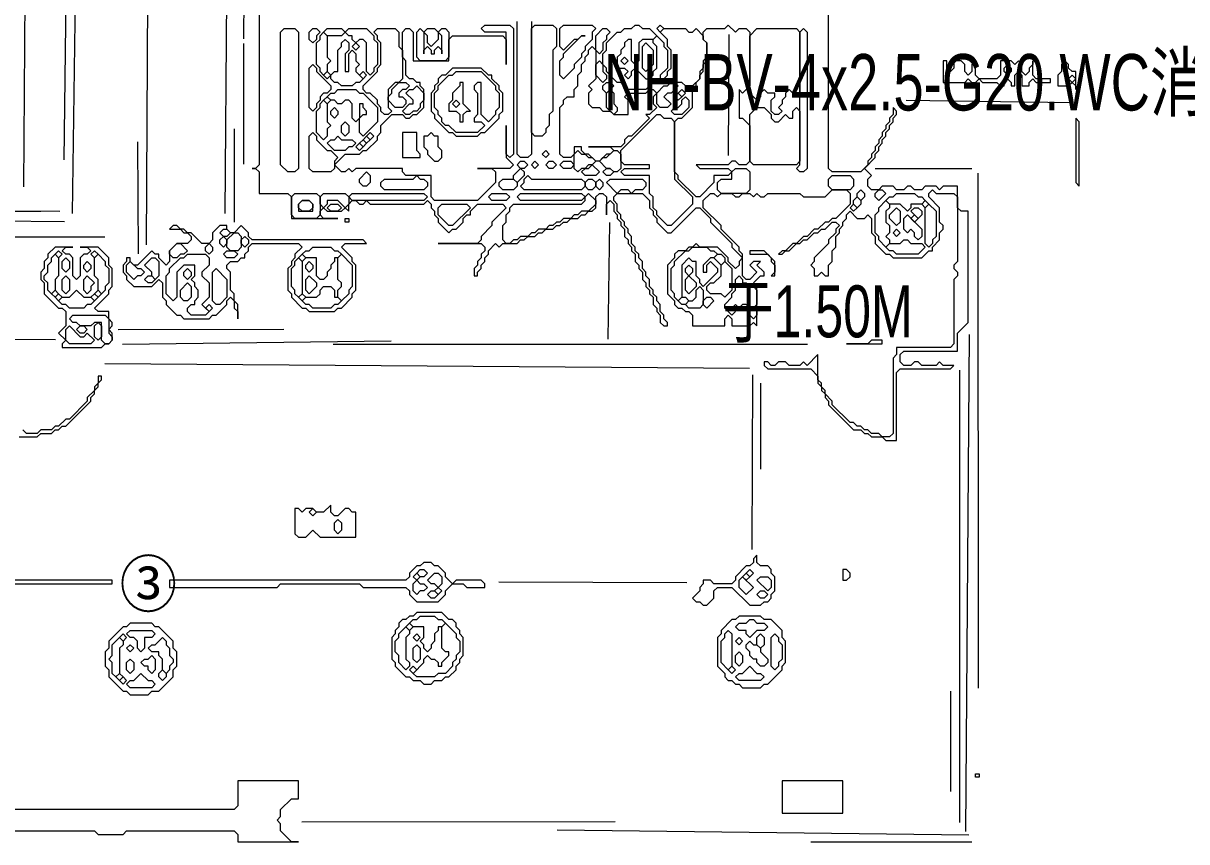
# Model space of a CAD drawing. Extents: x 10 to 1972, y 11 to 1392.
# Drawn here: x 1214.1 to 1539, y 476 to 704.5 of the extents above; entities that cross this region are included whole.
import ezdxf

# ---------------------------------------------------------------- set-up
doc = ezdxf.new("R2010")
doc.units = 0
for name, color, linetype, lineweight in [('OCR_TEXT', 6, 'Continuous', 0), ('TRACE_CURVE', 6, 'Continuous', 0), ('TRACE_STRAIGHT', 5, 'Continuous', 0), ('TRACE_TEXT_SYMBOL', 6, 'Continuous', 0)]:
    doc.layers.add(name, color=color, linetype=linetype, lineweight=lineweight)
doc.styles.add('wqy-unicode', font='wqy-unicode.lff')

msp = doc.modelspace()

# ---------------------------------------------------------------- linework, layer by layer
at = {"layer": 'TRACE_CURVE', "color": 6}
for points in [[(1448, 663), (1440, 663), (1439, 664), (1439, 717)], [(1280, 710), (1280, 665), (1279, 664), (1278, 664), (1279, 664), (1280, 663), (1280, 657), (1288, 657), (1289, 656), (1289, 650), (1302, 650), (1298, 650), (1297, 651), (1297, 652), (1298, 653), (1299, 652)], [(1356, 705), (1356, 668), (1355, 667), (1353, 667), (1352, 668), (1352, 705)], [(1342, 703), (1343, 704), (1350, 704), (1351, 703), (1351, 668), (1350, 667), (1349, 668), (1349, 676), (1349, 667), (1351, 665), (1350, 664), (1341, 664), (1345, 664), (1346, 663), (1346, 660), (1341, 655), (1329, 655), (1328, 656), (1328, 662), (1321, 662), (1320, 663), (1320, 664), (1307, 664), (1306, 663), (1305, 664), (1304, 663), (1303, 663), (1301, 665), (1304, 668), (1308, 668), (1309, 669), (1310, 669), (1313, 672), (1313, 673), (1314, 674), (1314, 676), (1317, 679), (1320, 679), (1321, 678), (1322, 678), (1323, 679), (1324, 679), (1326, 681), (1326, 686), (1325, 687), (1325, 688), (1324, 688), (1323, 689), (1322, 689), (1321, 690), (1321, 694), (1320, 695), (1320, 702), (1321, 703), (1322, 703), (1323, 702), (1323, 694), (1333, 694), (1333, 700), (1334, 701), (1348, 701), (1349, 700), (1349, 693), (1349, 702)], [(1349, 702), (1343, 702), (1342, 703)], [(1465, 609), (1464, 610), (1463, 610), (1462, 609), (1460, 609), (1459, 610), (1459, 612), (1460, 613), (1475, 613), (1475, 618), (1478, 621), (1478, 652), (1476, 652), (1475, 653), (1475, 659), (1471, 659), (1470, 658), (1469, 659), (1466, 659), (1465, 658), (1463, 658), (1462, 659), (1461, 659), (1460, 658), (1458, 658), (1457, 659), (1454, 659), (1453, 658), (1451, 658), (1450, 659), (1450, 661), (1451, 662), (1449, 664), (1452, 667), (1452, 668), (1453, 669), (1453, 670), (1454, 671), (1454, 672), (1455, 673), (1455, 674), (1456, 675), (1456, 676), (1457, 677), (1457, 678), (1458, 679), (1458, 680), (1457, 681), (1457, 679), (1456, 678), (1456, 677), (1455, 676), (1455, 675), (1454, 674), (1454, 673), (1453, 672), (1453, 671), (1452, 670), (1452, 669), (1451, 668), (1451, 667), (1450, 666), (1450, 665), (1448, 663)], [(1360, 647), (1362, 647), (1363, 648), (1364, 648), (1365, 649), (1366, 649), (1367, 650), (1369, 650), (1370, 651), (1371, 651), (1372, 652), (1373, 652), (1374, 653), (1374, 656), (1375, 657), (1376, 657), (1377, 656), (1377, 651), (1377, 654), (1378, 655), (1379, 654), (1379, 652), (1380, 651), (1380, 650), (1381, 649), (1381, 648), (1382, 647), (1382, 645), (1383, 644), (1383, 643), (1384, 642), (1384, 641), (1385, 640), (1385, 638), (1386, 637), (1386, 636), (1387, 635), (1387, 633), (1388, 632), (1388, 631), (1389, 630), (1389, 629), (1390, 628), (1390, 626), (1391, 625), (1391, 624), (1392, 623), (1392, 621), (1393, 620), (1394, 620), (1394, 621), (1393, 622), (1393, 623), (1392, 624), (1392, 626), (1391, 627), (1391, 628), (1390, 629), (1390, 630), (1389, 631), (1389, 633), (1388, 634), (1388, 635), (1387, 636)], [(1387, 636), (1387, 638), (1386, 639), (1386, 640), (1385, 641), (1385, 642), (1384, 643), (1384, 645), (1383, 646), (1383, 647), (1382, 648), (1382, 649), (1381, 650), (1381, 651), (1380, 652), (1380, 654), (1379, 655), (1379, 656), (1380, 657), (1387, 657), (1389, 655), (1389, 653), (1390, 652), (1390, 651), (1391, 650), (1391, 649), (1394, 646), (1395, 646), (1402, 653), (1403, 653), (1406, 650), (1406, 649), (1412, 643), (1412, 642), (1415, 639), (1414, 638), (1414, 637), (1413, 636), (1411, 638), (1411, 639), (1408, 642), (1403, 642), (1402, 643), (1401, 642), (1400, 642), (1399, 641), (1397, 641), (1396, 640), (1396, 639), (1394, 637), (1394, 629), (1396, 627), (1396, 626), (1397, 625), (1398, 625), (1399, 624), (1400, 624), (1401, 623), (1401, 620), (1410, 620), (1410, 622), (1411, 623), (1412, 622), (1412, 620)], [(1412, 620), (1417, 620), (1418, 621), (1419, 620), (1419, 631), (1418, 632), (1420, 634), (1421, 634), (1421, 635), (1419, 637), (1420, 638), (1418, 638), (1417, 637), (1419, 635), (1417, 633), (1416, 633), (1415, 634), (1415, 640), (1414, 641), (1414, 642), (1409, 647), (1409, 648), (1404, 653), (1404, 655), (1406, 657), (1407, 657), (1408, 656), (1409, 657), (1412, 657), (1413, 656), (1414, 656), (1415, 657), (1417, 657), (1418, 656), (1419, 657), (1420, 656), (1421, 656), (1422, 657), (1431, 657), (1432, 656), (1438, 656), (1440, 658), (1444, 658), (1445, 657), (1445, 654), (1441, 650), (1440, 650), (1439, 649), (1438, 649), (1436, 647), (1435, 647), (1433, 645), (1432, 645), (1430, 643), (1429, 643), (1427, 641), (1426, 641), (1425, 640), (1426, 640), (1427, 641), (1428, 641), (1430, 643), (1431, 643), (1432, 644)], [(1432, 644), (1433, 644), (1435, 646), (1436, 646), (1437, 647), (1438, 647), (1440, 649), (1441, 649), (1442, 648), (1441, 647), (1441, 646), (1439, 644), (1439, 643), (1435, 639), (1435, 638), (1434, 637), (1435, 636), (1435, 634), (1436, 634), (1437, 635), (1438, 634), (1439, 634), (1439, 637), (1440, 638), (1440, 641), (1441, 642), (1441, 645), (1442, 646), (1442, 647), (1443, 648), (1443, 649), (1444, 650), (1444, 651), (1445, 652), (1447, 650), (1449, 650), (1450, 651), (1451, 650), (1451, 646), (1452, 645), (1452, 643), (1455, 640), (1456, 640), (1457, 639), (1465, 639), (1467, 641), (1468, 641), (1468, 642), (1470, 644), (1470, 646), (1471, 647), (1471, 648), (1470, 649), (1470, 653), (1467, 656), (1467, 657), (1468, 658), (1469, 657), (1474, 657), (1475, 656), (1475, 638), (1474, 637), (1474, 636), (1475, 635)], [(1299, 652), (1303, 652), (1304, 653), (1305, 652), (1305, 654), (1306, 655), (1307, 655), (1308, 654), (1309, 654), (1310, 655), (1311, 654), (1326, 654), (1327, 655), (1328, 654), (1328, 653), (1329, 652), (1329, 651), (1330, 650), (1330, 649), (1333, 646), (1334, 647), (1335, 647), (1337, 649), (1337, 650), (1338, 651), (1339, 651), (1339, 652), (1341, 654), (1348, 654), (1349, 653), (1345, 649), (1345, 648), (1342, 645), (1342, 644), (1341, 643), (1330, 643), (1342, 643), (1343, 642), (1343, 641), (1342, 640), (1342, 639), (1341, 638), (1341, 637), (1340, 636), (1340, 634), (1341, 634), (1341, 635), (1342, 636), (1342, 637), (1343, 638), (1343, 639), (1344, 640), (1344, 641), (1346, 643), (1347, 642), (1348, 643), (1352, 643), (1353, 644), (1354, 644), (1355, 645), (1357, 645), (1358, 646), (1359, 646), (1360, 647)], [(1475, 635), (1475, 634), (1474, 633), (1474, 615), (1473, 614), (1458, 614), (1458, 612), (1457, 611), (1457, 590), (1456, 589), (1454, 589), (1453, 590), (1451, 590), (1450, 591), (1449, 591), (1448, 592), (1447, 592), (1446, 593), (1445, 593), (1440, 598), (1440, 599), (1438, 601), (1438, 602), (1437, 603), (1437, 604), (1436, 605), (1436, 612), (1433, 609), (1432, 610), (1431, 609), (1428, 609), (1427, 610), (1425, 610), (1424, 609), (1423, 609), (1422, 610), (1421, 610), (1421, 609), (1422, 608), (1434, 608), (1436, 606), (1436, 604), (1437, 603), (1437, 602), (1438, 601), (1438, 600), (1439, 599), (1439, 598), (1446, 591), (1448, 591), (1449, 590), (1450, 590), (1451, 589), (1454, 589), (1455, 588), (1458, 588), (1458, 607), (1459, 608), (1473, 608), (1474, 609), (1471, 609), (1470, 610), (1469, 609), (1465, 609)]]:
    msp.add_lwpolyline(points, dxfattribs=at)
for points in [[(1286, 702), (1287, 703), (1290, 703), (1291, 702), (1291, 664), (1290, 663), (1288, 663), (1286, 665)], [(1294, 702), (1295, 703), (1296, 703), (1297, 702), (1296, 701), (1296, 700), (1295, 699), (1294, 700)], [(1297, 701), (1298, 702), (1299, 701), (1299, 695), (1300, 694), (1299, 693), (1299, 691), (1298, 690), (1297, 691), (1297, 692), (1296, 693), (1296, 699), (1297, 700)], [(1298, 702), (1299, 703), (1303, 703), (1304, 702), (1303, 701), (1299, 701)], [(1304, 702), (1305, 703), (1310, 703), (1312, 701), (1312, 700), (1313, 699), (1313, 693), (1312, 692), (1312, 691), (1311, 690), (1310, 691), (1310, 699), (1309, 700), (1308, 700), (1307, 699), (1306, 700), (1306, 701), (1305, 701)], [(1312, 702), (1313, 703), (1318, 703), (1319, 702), (1319, 698), (1320, 697), (1320, 689), (1319, 688), (1318, 688), (1316, 686), (1316, 681), (1317, 680), (1316, 679), (1315, 679), (1314, 680), (1314, 681), (1313, 682), (1313, 683), (1311, 685), (1310, 685), (1309, 686), (1309, 687), (1313, 691), (1313, 692), (1314, 693), (1314, 699), (1313, 700), (1313, 701)], [(1324, 702), (1325, 703), (1326, 702), (1326, 696), (1326, 697), (1327, 698), (1328, 697), (1328, 696), (1329, 696), (1329, 697), (1330, 698), (1331, 697), (1331, 696), (1331, 701), (1330, 702), (1331, 703), (1332, 703), (1333, 702), (1333, 695), (1332, 694), (1325, 694), (1324, 695)], [(1326, 702), (1327, 703), (1329, 703), (1330, 702), (1330, 700), (1328, 698), (1327, 699), (1327, 701)], [(1356, 703), (1357, 704), (1362, 704), (1363, 703), (1363, 698), (1362, 697), (1362, 680), (1361, 679), (1361, 676), (1360, 675), (1360, 674), (1359, 673), (1357, 673), (1356, 674)], [(1364, 703), (1365, 704), (1373, 704), (1374, 703), (1373, 702), (1373, 700), (1371, 698), (1371, 697), (1370, 696), (1370, 695), (1368, 693), (1368, 692), (1365, 689), (1364, 690), (1364, 694), (1365, 695), (1365, 696), (1370, 701), (1371, 701), (1370, 701), (1369, 700), (1368, 700), (1365, 697), (1364, 698)], [(1376, 703), (1377, 703), (1378, 702), (1377, 701), (1377, 700), (1376, 699), (1376, 697), (1375, 696), (1374, 697), (1374, 701)], [(1384, 703), (1385, 704), (1386, 704), (1387, 703), (1389, 703), (1391, 701), (1390, 700), (1387, 700), (1386, 699), (1386, 694), (1385, 693), (1384, 694), (1384, 700), (1383, 700), (1382, 699), (1382, 698), (1381, 697), (1381, 696), (1380, 695), (1380, 692), (1382, 692), (1383, 691), (1382, 690), (1383, 689), (1384, 690), (1384, 691), (1385, 692), (1388, 689), (1389, 689), (1390, 688), (1388, 686), (1383, 686), (1381, 688), (1380, 688), (1377, 691), (1377, 692), (1376, 693), (1376, 696), (1377, 697), (1377, 699), (1380, 702), (1381, 702), (1382, 703)], [(1391, 703), (1392, 704), (1393, 703), (1392, 702)], [(1392, 702), (1393, 703), (1399, 703), (1400, 702), (1401, 702), (1402, 703), (1404, 701), (1404, 700), (1405, 699), (1405, 695), (1404, 694), (1404, 692), (1403, 691), (1403, 689), (1401, 687), (1399, 687), (1398, 688), (1394, 688), (1393, 689), (1394, 690), (1394, 691), (1395, 692), (1395, 697), (1394, 698), (1394, 700)], [(1410, 703), (1411, 704), (1413, 702), (1414, 703), (1416, 703), (1417, 702), (1417, 687), (1415, 685), (1414, 686), (1414, 678), (1415, 678), (1417, 676), (1417, 666), (1416, 665), (1414, 665), (1413, 666), (1412, 666), (1411, 665), (1402, 665), (1403, 664), (1411, 664), (1412, 663), (1411, 662), (1407, 662), (1407, 660), (1403, 656), (1402, 656), (1397, 661), (1397, 662), (1396, 663), (1396, 677), (1397, 678), (1398, 678), (1401, 681), (1401, 686), (1402, 687), (1402, 688), (1403, 689), (1403, 690), (1404, 691), (1404, 693), (1405, 694), (1405, 699), (1404, 700), (1404, 702), (1405, 703)], [(1419, 703), (1430, 703), (1431, 702), (1431, 685), (1430, 684), (1428, 686), (1427, 685), (1427, 684), (1426, 683), (1426, 682), (1425, 681), (1426, 680), (1425, 679), (1424, 679), (1423, 680), (1423, 683), (1424, 684), (1424, 685), (1422, 685), (1421, 686), (1420, 685), (1420, 684), (1419, 683), (1417, 685), (1417, 701)], [(1431, 702), (1432, 703), (1433, 702), (1433, 664), (1432, 663), (1431, 663), (1430, 664), (1431, 665)], [(1303, 699), (1304, 700), (1305, 699), (1305, 697), (1304, 696), (1304, 691), (1305, 691), (1305, 696), (1306, 697), (1307, 696), (1307, 694), (1308, 693), (1307, 692), (1307, 691), (1309, 689), (1308, 688), (1307, 688), (1306, 687), (1303, 687), (1302, 688), (1301, 688), (1300, 689), (1300, 690), (1301, 691), (1302, 691), (1302, 697), (1303, 698)], [(1306, 698), (1307, 699), (1308, 698), (1307, 697)], [(1387, 698), (1388, 699), (1390, 697), (1390, 693), (1388, 691), (1387, 692)], [(1390, 700), (1391, 701), (1393, 699), (1393, 698), (1394, 697), (1394, 692), (1392, 690), (1392, 689), (1391, 688), (1390, 688), (1389, 689), (1390, 690), (1390, 691), (1391, 692), (1391, 698), (1390, 699)], [(1372, 697), (1373, 698), (1374, 697), (1374, 689), (1372, 687), (1373, 686), (1372, 685), (1372, 682), (1373, 681), (1375, 681), (1376, 680), (1378, 680), (1379, 679), (1383, 679), (1383, 683), (1382, 684), (1383, 685), (1388, 685), (1389, 686), (1390, 686), (1391, 685), (1390, 684), (1390, 682), (1391, 681), (1389, 679), (1388, 679), (1389, 678), (1384, 673), (1383, 673), (1382, 672), (1382, 671), (1381, 670), (1372, 670), (1378, 670), (1379, 669), (1378, 668), (1377, 668), (1375, 666), (1374, 666), (1372, 668), (1371, 668), (1370, 669), (1370, 670), (1368, 670), (1368, 668), (1367, 667), (1365, 667), (1364, 668), (1364, 681), (1365, 682), (1365, 683), (1366, 684), (1368, 684), (1368, 686), (1369, 687), (1369, 690), (1370, 691), (1370, 693), (1371, 694), (1371, 695), (1372, 696)], [(1294, 692), (1295, 693), (1296, 692), (1296, 691), (1300, 687), (1300, 686), (1299, 685), (1298, 685), (1297, 684), (1297, 683), (1296, 682), (1296, 681), (1295, 680), (1294, 681)], [(1374, 693), (1375, 694), (1376, 693), (1376, 691), (1377, 690), (1377, 689), (1376, 688), (1374, 690)], [(1381, 694), (1382, 695), (1383, 694), (1382, 693)], [(1298, 690), (1299, 691), (1300, 690), (1299, 689)], [(1308, 690), (1309, 691), (1310, 690), (1309, 689)], [(1301, 685), (1302, 686), (1307, 686), (1308, 685), (1309, 685), (1313, 681), (1313, 677), (1309, 673), (1308, 674), (1308, 678), (1309, 679), (1310, 679), (1310, 680), (1309, 681), (1309, 682), (1308, 682), (1308, 678), (1307, 677), (1306, 678), (1306, 682), (1305, 683), (1304, 683), (1303, 682), (1302, 682), (1301, 683), (1300, 683), (1299, 684), (1300, 685)], [(1319, 688), (1321, 688), (1322, 687), (1321, 686), (1320, 686), (1319, 685), (1319, 684), (1320, 684), (1321, 683), (1321, 682), (1320, 681), (1318, 681), (1316, 683), (1316, 684), (1317, 685), (1317, 686)], [(1323, 686), (1324, 687), (1326, 685), (1326, 683), (1325, 682), (1325, 681), (1324, 680), (1323, 680), (1322, 679), (1321, 679), (1320, 680), (1322, 682), (1323, 682), (1323, 683), (1321, 685), (1322, 686)], [(1376, 687), (1377, 688), (1378, 688), (1379, 687), (1377, 685), (1376, 686)], [(1377, 685), (1378, 686), (1379, 685), (1379, 682), (1380, 681), (1380, 680), (1379, 679), (1377, 681)], [(1394, 687), (1395, 688), (1396, 688), (1397, 687), (1395, 685), (1394, 685), (1393, 684), (1395, 682), (1394, 681), (1392, 681), (1391, 682), (1391, 685), (1393, 687)], [(1397, 685), (1398, 686), (1399, 685), (1398, 684)], [(1297, 682), (1298, 683), (1299, 682), (1299, 677), (1300, 676), (1299, 675), (1299, 673), (1298, 672), (1296, 674), (1296, 680), (1297, 681)], [(1298, 683), (1299, 684), (1300, 683), (1299, 682)], [(1398, 683), (1399, 684), (1400, 683), (1400, 681), (1398, 679), (1396, 679), (1395, 680), (1396, 681), (1397, 681), (1398, 682)], [(1396, 684), (1397, 685), (1398, 684), (1397, 683)], [(1300, 680), (1301, 681), (1302, 680), (1302, 679), (1301, 678), (1300, 679)], [(1391, 679), (1392, 679), (1393, 678), (1395, 678), (1396, 677), (1396, 661), (1401, 656), (1401, 654), (1395, 648), (1394, 648), (1391, 651), (1391, 652), (1390, 653), (1390, 656), (1389, 657), (1389, 662), (1382, 662), (1381, 663), (1382, 664), (1389, 664), (1389, 665), (1382, 665), (1381, 666), (1381, 669)], [(1419, 681), (1421, 681), (1423, 679), (1423, 678), (1424, 677), (1425, 677), (1427, 679), (1428, 678), (1429, 678), (1429, 680), (1430, 681), (1431, 680), (1431, 666), (1430, 665), (1418, 665), (1417, 666), (1417, 679)], [(1303, 676), (1304, 677), (1305, 676), (1305, 674), (1304, 673), (1303, 674)], [(1294, 673), (1295, 674), (1296, 673), (1296, 672), (1299, 669), (1300, 669), (1302, 667), (1301, 666), (1301, 664), (1300, 663), (1295, 663), (1294, 664)], [(1301, 672), (1302, 673), (1303, 672), (1306, 672), (1307, 671), (1306, 670), (1305, 670), (1304, 669), (1301, 669), (1299, 671), (1300, 672)], [(1309, 672), (1310, 673), (1311, 672), (1310, 671)], [(1310, 673), (1311, 674), (1312, 673), (1311, 672)], [(1307, 670), (1308, 671), (1309, 670), (1308, 669)], [(1308, 671), (1309, 672), (1310, 671), (1309, 670)], [(1352, 665), (1353, 666), (1354, 666), (1355, 665), (1354, 664), (1353, 664)], [(1356, 665), (1357, 666), (1358, 665), (1357, 664)], [(1359, 668), (1360, 669), (1361, 668), (1360, 667)], [(1360, 665), (1361, 666), (1362, 666), (1363, 665), (1362, 664), (1361, 664)], [(1364, 665), (1365, 666), (1367, 666), (1368, 665), (1367, 664), (1365, 664)], [(1368, 668), (1369, 669), (1370, 668), (1371, 668), (1372, 667), (1373, 667), (1374, 666), (1373, 665), (1372, 665), (1371, 664), (1370, 664), (1369, 663), (1368, 664)], [(1379, 669), (1380, 669), (1381, 668), (1381, 664), (1380, 663), (1379, 663), (1378, 664), (1377, 664), (1375, 666), (1376, 667), (1377, 667)], [(1310, 663), (1311, 662), (1311, 660), (1310, 659), (1309, 659), (1308, 660), (1308, 661)], [(1353, 664), (1354, 663), (1354, 662), (1352, 660), (1351, 661), (1351, 662)], [(1372, 664), (1373, 665), (1375, 663), (1374, 662), (1371, 662), (1370, 663), (1371, 664)], [(1376, 663), (1377, 664), (1378, 664), (1379, 663), (1378, 662), (1377, 662)], [(1412, 663), (1413, 664), (1416, 664), (1417, 663), (1417, 658), (1416, 657), (1409, 657), (1408, 658), (1408, 660), (1409, 661), (1412, 661)], [(1323, 661), (1324, 662), (1325, 661), (1326, 661), (1327, 660), (1327, 659), (1326, 658), (1315, 658), (1314, 659), (1314, 660), (1315, 661)], [(1347, 660), (1348, 661), (1351, 661), (1352, 660), (1352, 659), (1351, 658), (1348, 658), (1347, 659)], [(1354, 661), (1355, 662), (1356, 661), (1370, 661), (1371, 660), (1371, 659), (1370, 658), (1354, 658), (1353, 659), (1354, 660)], [(1371, 660), (1372, 661), (1373, 661), (1374, 660), (1374, 659), (1373, 658), (1372, 658), (1371, 659)], [(1374, 660), (1375, 661), (1376, 660), (1376, 659), (1375, 658), (1374, 659)], [(1377, 660), (1378, 661), (1387, 661), (1388, 660), (1388, 659), (1387, 658), (1385, 658), (1384, 657), (1383, 658), (1381, 658), (1380, 657)], [(1439, 661), (1440, 662), (1445, 662), (1446, 661), (1446, 659), (1445, 658), (1440, 658), (1439, 659)], [(1289, 656), (1290, 657), (1296, 657), (1297, 656), (1297, 651), (1296, 650), (1290, 650), (1289, 651)], [(1297, 656), (1298, 657), (1304, 657), (1305, 656), (1305, 654), (1304, 653), (1302, 655), (1299, 655), (1299, 654), (1298, 653), (1297, 654)], [(1305, 656), (1306, 657), (1326, 657), (1327, 656), (1326, 655), (1306, 655)], [(1344, 656), (1345, 657), (1349, 657), (1350, 656), (1349, 655), (1345, 655)], [(1371, 656), (1372, 657), (1374, 655), (1374, 654), (1372, 652), (1370, 652), (1369, 651), (1368, 651), (1367, 650), (1365, 650), (1364, 649), (1363, 649), (1362, 648), (1361, 648), (1360, 647), (1358, 647), (1357, 646), (1356, 646), (1355, 645), (1353, 645), (1352, 644), (1351, 644), (1350, 643), (1349, 643), (1348, 644), (1348, 648), (1349, 649), (1349, 651), (1350, 652), (1350, 653), (1351, 654), (1370, 654), (1371, 655)], [(1352, 656), (1353, 657), (1370, 657), (1371, 656), (1370, 655), (1353, 655)], [(1447, 657), (1448, 658), (1449, 657), (1449, 656), (1448, 655), (1447, 656)], [(1452, 657), (1453, 658), (1454, 658), (1455, 657), (1453, 655), (1452, 656)], [(1457, 656), (1458, 657), (1463, 657), (1464, 656), (1465, 656), (1466, 655), (1465, 654), (1462, 654), (1462, 653), (1461, 652), (1459, 654), (1456, 654), (1455, 655), (1456, 656)], [(1299, 653), (1300, 654), (1302, 654), (1303, 653), (1302, 652), (1300, 652)], [(1330, 653), (1331, 654), (1338, 654), (1339, 653), (1334, 648), (1333, 648), (1330, 651)], [(1445, 653), (1446, 654), (1447, 653), (1446, 652)], [(1446, 655), (1447, 656), (1448, 655), (1448, 654), (1447, 653), (1446, 654)], [(1455, 655), (1456, 654), (1456, 653), (1455, 652), (1455, 649), (1456, 648), (1456, 646), (1455, 645), (1456, 644), (1456, 643), (1455, 642), (1453, 644), (1453, 645), (1452, 646), (1452, 651), (1453, 652), (1453, 653)], [(1458, 653), (1459, 652), (1459, 649), (1458, 648), (1456, 650), (1456, 651)], [(1462, 652), (1463, 653), (1464, 653), (1465, 652), (1465, 651), (1464, 650)], [(1465, 654), (1466, 655), (1467, 654), (1466, 653)], [(1466, 653), (1467, 654), (1469, 652), (1469, 645), (1468, 644), (1468, 643), (1467, 642), (1466, 643)], [(1460, 650), (1461, 651), (1465, 647), (1465, 645), (1464, 644), (1463, 645), (1463, 646), (1462, 647), (1461, 646), (1460, 647)], [(1462, 650), (1463, 651), (1464, 650), (1463, 649)], [(1457, 646), (1458, 647), (1459, 646), (1458, 645)], [(1459, 643), (1460, 644), (1461, 644), (1462, 643), (1465, 643), (1466, 642), (1464, 640), (1458, 640), (1457, 641), (1456, 641), (1455, 642), (1456, 643)], [(1400, 641), (1401, 642), (1405, 642), (1406, 641), (1407, 641), (1408, 640), (1407, 639), (1406, 639), (1404, 637), (1404, 635), (1405, 635), (1405, 637), (1406, 638), (1408, 636), (1408, 635), (1404, 631), (1403, 632), (1403, 633), (1402, 634), (1402, 638), (1401, 638), (1400, 639), (1398, 637), (1398, 628), (1397, 627), (1396, 628), (1396, 629), (1395, 630), (1395, 636), (1396, 637), (1396, 638), (1399, 641)], [(1407, 639), (1408, 640), (1409, 640), (1410, 639), (1410, 638), (1409, 637)], [(1399, 636), (1400, 637), (1401, 636), (1401, 635), (1400, 634), (1399, 635)], [(1409, 637), (1410, 638), (1412, 636), (1412, 630), (1410, 628), (1409, 629), (1406, 629), (1405, 630), (1405, 631), (1406, 632), (1407, 632), (1409, 634)], [(1399, 633), (1400, 634), (1402, 632), (1402, 631), (1400, 629), (1399, 630)], [(1413, 633), (1414, 634), (1415, 633), (1415, 632), (1416, 632), (1417, 631), (1418, 631), (1419, 630), (1419, 626), (1418, 625), (1417, 625), (1416, 626), (1415, 626), (1414, 625), (1413, 626), (1411, 624), (1410, 625), (1410, 626), (1412, 628), (1412, 629), (1413, 630)], [(1402, 630), (1403, 631), (1404, 630), (1404, 626), (1403, 625), (1400, 625), (1399, 626), (1400, 627), (1401, 627), (1402, 628)], [(1397, 627), (1398, 628), (1399, 628), (1400, 627), (1399, 626), (1398, 626)], [(1404, 627), (1405, 628), (1406, 628), (1407, 627), (1405, 625), (1404, 626)], [(1411, 624), (1412, 625), (1413, 624), (1412, 623)], [(1417, 624), (1418, 625), (1419, 624), (1419, 623), (1418, 622), (1417, 623)]]:
    msp.add_lwpolyline(points, close=True, dxfattribs=at)
at = {"layer": 'TRACE_STRAIGHT', "color": 5}
for p, q in [((1214.26, 658.88), (1215.68, 852.65)), ((1275.76, 700.12), (1276.34, 803.87)), ((1248.55, 642.62), (1249.06, 745.13)), ((1270.52, 651.37), (1271.3, 746.38)), ((1227.92, 651.36), (1228.84, 720.13)), ((1225.56, 666.36), (1226.21, 717.63)), ((1275.62, 698.88), (1275.62, 665.12)), ((1411.04, 667.62), (1411.22, 701.38)), ((1460.63, 683.01), (1506.87, 682.38)), ((1273, 675), (1273, 649)), ((1246.03, 671.39), (1246.23, 640.11)), ((1452, 664), (1479, 664)), ((1480.65, 662.62), (1480.75, 518.87)), ((1078.12, 653.21), (1224.38, 652.01)), ((1076.89, 650.52), (1225.64, 649.17)), ((1178, 652), (1219, 652)), ((1377.42, 616.35), (1377.94, 648.88)), ((1110.62, 644.99), (1236.87, 644.89)), ((1240.62, 619), (1286.88, 619.12)), ((1477.29, 478.87), (1478.34, 617.62)), ((1176.88, 616.45), (1223.12, 616.19)), ((1241.88, 614.92), (1316.87, 615.85)), ((1300.63, 614.89), (1433.13, 614.88)), ((1236.88, 609.56), (1416.88, 608.21)), ((1475.61, 481.38), (1475.62, 607.62)), ((1417.66, 557.62), (1417.89, 606.38)), ((1420, 604), (1420, 580)), ((1346.88, 548.6), (1399.38, 548.38)), ((1473, 518), (1473, 490)), ((1291.88, 481.58), (1379.38, 481.63)), ((1363.18, 479.34), (1478.19, 477.93)), ((1434, 476), (1479, 476))]:
    msp.add_line(p, q, dxfattribs=at)
at = {"layer": 'TRACE_TEXT_SYMBOL', "color": 6}
for points in [[(1334, 692), (1332, 690), (1331, 690), (1330, 689), (1330, 688), (1329, 687), (1329, 686), (1328, 685), (1328, 680), (1329, 679), (1329, 678), (1333, 674), (1334, 674), (1335, 673), (1341, 673), (1342, 674), (1343, 674), (1347, 678), (1347, 679), (1348, 680), (1348, 685), (1347, 686), (1347, 687), (1345, 689), (1345, 690), (1344, 690), (1342, 692)], [(1471, 694), (1471, 688), (1477, 688), (1478, 689), (1479, 688), (1480, 688), (1481, 689), (1482, 688), (1486, 688), (1487, 687), (1488, 687), (1488, 688), (1489, 689), (1490, 688), (1490, 687), (1491, 687), (1491, 690), (1492, 691), (1493, 690), (1493, 687), (1495, 687), (1495, 688), (1496, 689), (1497, 688), (1501, 688), (1501, 689), (1497, 689), (1496, 690), (1496, 694), (1496, 693), (1495, 692), (1495, 691), (1494, 690), (1493, 691), (1493, 693), (1492, 694), (1491, 693), (1490, 694), (1487, 694), (1487, 690), (1486, 689), (1481, 689), (1480, 690), (1480, 694), (1479, 693), (1479, 691), (1478, 690), (1477, 691), (1477, 693), (1476, 694), (1474, 694), (1474, 692), (1473, 691), (1472, 692), (1472, 694)], [(1488, 692), (1489, 693), (1490, 692), (1490, 691), (1489, 690), (1488, 691)], [(1505, 694), (1504, 693), (1504, 691), (1503, 690), (1503, 687), (1506, 687), (1507, 688), (1508, 687), (1508, 686), (1508, 691), (1507, 691), (1506, 692), (1506, 693)], [(1334, 690), (1335, 691), (1342, 691), (1346, 687), (1346, 686), (1347, 685), (1347, 681), (1346, 680), (1346, 679), (1344, 677), (1342, 679), (1342, 688), (1341, 688), (1340, 687), (1340, 686), (1341, 685), (1341, 679), (1340, 678), (1340, 677), (1342, 677), (1343, 676), (1341, 674), (1335, 674), (1333, 676), (1332, 676), (1331, 677), (1331, 678), (1330, 679), (1330, 680), (1329, 681), (1329, 685), (1330, 686), (1330, 687), (1333, 690)], [(1506, 689), (1507, 690), (1508, 689), (1507, 688)], [(1336, 688), (1336, 687), (1334, 685), (1334, 683), (1333, 682), (1333, 680), (1335, 680), (1336, 679), (1336, 677), (1337, 677), (1337, 679), (1338, 680), (1339, 680), (1337, 682), (1337, 688)], [(1334, 682), (1335, 683), (1336, 682), (1335, 681)], [(1508, 678), (1508, 660), (1509, 659), (1509, 677)], [(1320, 674), (1320, 667), (1325, 667), (1325, 668), (1324, 669), (1324, 674)], [(1328, 674), (1327, 673), (1326, 673), (1326, 670), (1327, 669), (1327, 668), (1329, 666), (1330, 666), (1331, 667), (1331, 669), (1330, 670), (1330, 673), (1329, 673)], [(1292, 655), (1291, 654), (1291, 652), (1295, 652), (1295, 654), (1294, 655)], [(1291, 654), (1292, 655), (1294, 655), (1295, 654), (1295, 653), (1294, 652), (1292, 652), (1291, 653)], [(1304, 650), (1305, 650), (1305, 649), (1304, 649)], [(1269, 646), (1270, 647), (1271, 647), (1272, 646), (1271, 645), (1270, 645)], [(1269, 644), (1270, 645), (1271, 644), (1271, 643), (1270, 642), (1269, 643)], [(1273, 646), (1274, 646), (1275, 645), (1275, 642), (1274, 641), (1272, 641), (1271, 642), (1271, 644)], [(1275, 644), (1276, 645), (1277, 644), (1277, 643), (1276, 642), (1275, 643)], [(1223, 642), (1221, 640), (1221, 639), (1220, 638), (1220, 636), (1219, 635), (1219, 633), (1220, 632), (1220, 629), (1224, 625), (1225, 625), (1226, 624), (1226, 620), (1224, 618), (1226, 616), (1225, 615), (1225, 614), (1236, 614), (1237, 615), (1238, 615), (1239, 616), (1239, 618), (1238, 619), (1239, 620), (1239, 621), (1238, 622), (1238, 624), (1235, 624), (1234, 625), (1238, 629), (1238, 630), (1239, 631), (1239, 636), (1238, 637), (1238, 639), (1235, 642), (1230, 642), (1232, 642), (1233, 641), (1232, 640), (1231, 640), (1230, 639), (1230, 634), (1229, 633), (1228, 634), (1228, 639), (1227, 640), (1226, 640), (1225, 641), (1226, 642), (1228, 642)], [(1222, 639), (1223, 640), (1224, 639), (1224, 634), (1223, 633), (1223, 630), (1222, 629), (1221, 630), (1221, 632), (1220, 633), (1220, 634), (1221, 635), (1221, 637), (1222, 638)], [(1223, 640), (1224, 641), (1225, 640), (1224, 639)], [(1233, 640), (1234, 641), (1235, 640), (1234, 639)], [(1234, 639), (1235, 640), (1237, 638), (1237, 637), (1238, 636), (1238, 632), (1237, 631), (1237, 630), (1236, 629), (1235, 630), (1235, 633), (1234, 634)], [(1259, 639), (1260, 640), (1265, 640), (1266, 639), (1266, 637), (1264, 635), (1264, 634), (1266, 632), (1266, 628), (1264, 626), (1266, 624), (1265, 623), (1261, 623), (1260, 624), (1260, 625), (1261, 626), (1262, 626), (1262, 627), (1263, 628), (1263, 630), (1262, 631), (1262, 632), (1261, 633), (1262, 634), (1262, 637), (1259, 637), (1257, 635), (1257, 628), (1256, 627), (1254, 629), (1254, 634), (1255, 635), (1255, 636), (1258, 639)], [(1257, 643), (1258, 643), (1260, 641), (1259, 640), (1258, 640), (1257, 639), (1256, 639), (1255, 640), (1255, 641)], [(1265, 642), (1266, 643), (1267, 642), (1267, 641), (1266, 640), (1265, 641)], [(1270, 640), (1271, 641), (1273, 641), (1274, 640), (1273, 639), (1271, 639)], [(1291, 639), (1292, 640), (1293, 639), (1292, 638)], [(1294, 641), (1295, 642), (1300, 642), (1301, 641), (1302, 641), (1303, 640), (1302, 639), (1301, 639), (1301, 638), (1300, 637), (1300, 636), (1299, 635), (1299, 634), (1298, 633), (1297, 633), (1296, 634), (1296, 639), (1293, 639), (1292, 640), (1293, 641)], [(1302, 639), (1303, 640), (1306, 637), (1306, 631), (1305, 630), (1305, 629), (1303, 627), (1302, 628), (1302, 630), (1303, 631), (1303, 632), (1302, 633)], [(1417, 641), (1417, 640), (1422, 640), (1423, 639), (1423, 638), (1424, 637), (1424, 635), (1423, 634), (1424, 634), (1424, 638), (1421, 641)], [(1225, 638), (1226, 639), (1227, 638), (1227, 636), (1226, 635), (1225, 636)], [(1231, 637), (1232, 638), (1233, 637), (1233, 636), (1232, 635), (1231, 636)], [(1243, 637), (1244, 638), (1246, 636), (1247, 636), (1248, 635), (1247, 634), (1246, 634), (1245, 633), (1243, 635)], [(1250, 639), (1251, 639), (1252, 638), (1252, 634), (1251, 633), (1250, 634), (1250, 635), (1248, 637)], [(1290, 638), (1291, 639), (1292, 638), (1292, 629), (1291, 628), (1290, 629), (1290, 630), (1289, 631), (1289, 636), (1290, 637)], [(1293, 637), (1294, 638), (1295, 637), (1295, 636), (1294, 635), (1293, 636)], [(1225, 633), (1226, 634), (1227, 633), (1227, 630), (1226, 629), (1225, 630)], [(1231, 633), (1232, 634), (1234, 632), (1233, 631), (1233, 630), (1232, 629), (1231, 630)], [(1248, 633), (1249, 634), (1250, 634), (1251, 633), (1250, 632), (1249, 632)], [(1259, 635), (1260, 636), (1261, 635), (1261, 634), (1260, 633), (1259, 634)], [(1267, 635), (1268, 636), (1271, 633), (1271, 628), (1269, 626), (1268, 626), (1267, 627)], [(1293, 633), (1294, 634), (1296, 632), (1296, 631), (1294, 629), (1293, 630)], [(1260, 632), (1261, 631), (1261, 628), (1260, 627), (1259, 627), (1258, 628), (1258, 630)], [(1297, 630), (1298, 631), (1300, 631), (1301, 630), (1301, 628), (1302, 628), (1303, 627), (1302, 626), (1301, 626), (1300, 625), (1295, 625), (1294, 626), (1293, 626), (1292, 627), (1293, 628), (1296, 628), (1297, 629)], [(1222, 629), (1223, 630), (1224, 629), (1223, 628)], [(1223, 628), (1224, 629), (1225, 628), (1224, 627)], [(1229, 630), (1231, 628), (1233, 628), (1234, 627), (1233, 626), (1232, 626), (1231, 625), (1227, 625), (1226, 626), (1225, 626), (1224, 627), (1225, 628), (1227, 628)], [(1233, 628), (1234, 629), (1235, 628), (1234, 627)], [(1234, 629), (1235, 630), (1236, 629), (1235, 628)], [(1291, 628), (1292, 629), (1293, 628), (1292, 627)], [(1265, 625), (1266, 626), (1267, 625), (1266, 624)], [(1227, 622), (1228, 623), (1237, 623), (1238, 622), (1238, 618), (1239, 617), (1239, 616), (1238, 615), (1237, 615), (1236, 616), (1236, 621), (1234, 621), (1233, 620), (1230, 620), (1229, 621), (1228, 621)], [(1234, 620), (1235, 621), (1236, 620), (1236, 617), (1235, 616), (1234, 617)], [(1226, 619), (1227, 620), (1230, 617), (1231, 617), (1232, 618), (1234, 616), (1233, 615), (1227, 615), (1226, 616)], [(1229, 619), (1230, 620), (1231, 620), (1232, 619), (1231, 618), (1230, 618)], [(1451, 616), (1450, 615), (1444, 615), (1454, 615), (1454, 616)], [(1300, 570), (1298, 568), (1296, 568), (1295, 569), (1293, 569), (1292, 568), (1291, 569), (1290, 569), (1290, 562), (1291, 561), (1293, 561), (1295, 563), (1297, 561), (1307, 561), (1307, 568), (1306, 568), (1305, 569), (1304, 569), (1302, 567), (1301, 567), (1300, 568)], [(1294, 568), (1295, 569), (1296, 568), (1295, 567)], [(1301, 565), (1302, 566), (1303, 565), (1303, 563), (1302, 562), (1301, 563)], [(1419, 556), (1418, 555), (1418, 554), (1417, 553), (1416, 553), (1413, 550), (1413, 549), (1412, 548), (1407, 548), (1406, 549), (1404, 549), (1404, 548), (1403, 547), (1403, 546), (1401, 544), (1402, 543), (1403, 543), (1404, 542), (1405, 542), (1407, 544), (1407, 546), (1408, 547), (1412, 547), (1417, 542), (1420, 542), (1421, 543), (1422, 543), (1423, 544), (1423, 545), (1424, 546), (1424, 550), (1423, 551), (1423, 552), (1422, 553), (1420, 553), (1419, 554)], [(1326, 554), (1325, 553), (1324, 553), (1322, 551), (1322, 550), (1321, 549), (1255, 549), (1255, 547), (1285, 547), (1286, 548), (1308, 548), (1309, 547), (1321, 547), (1322, 546), (1322, 545), (1324, 543), (1330, 543), (1332, 545), (1332, 546), (1334, 548), (1337, 548), (1338, 547), (1343, 547), (1343, 548), (1342, 549), (1335, 549), (1334, 548), (1332, 550), (1332, 551), (1330, 553), (1329, 553), (1328, 554)], [(1197, 550), (1195, 548), (1194, 549), (1194, 548), (1195, 548), (1196, 549), (1197, 548), (1239, 548), (1239, 549), (1198, 549)], [(1323, 550), (1324, 551), (1325, 550), (1324, 549)], [(1324, 551), (1325, 552), (1326, 552), (1327, 551), (1326, 550), (1325, 550)], [(1329, 551), (1330, 551), (1331, 550), (1331, 548), (1330, 547), (1329, 548), (1328, 548), (1327, 549)], [(1414, 549), (1415, 550), (1418, 547), (1416, 545), (1414, 547)], [(1415, 550), (1416, 551), (1417, 550), (1416, 549)], [(1416, 551), (1417, 552), (1418, 551), (1417, 550)], [(1419, 549), (1420, 550), (1422, 550), (1423, 549), (1423, 547), (1422, 546)], [(1443, 552), (1443, 549), (1444, 549), (1445, 550), (1445, 551), (1444, 552)], [(1323, 548), (1324, 549), (1325, 548), (1326, 548), (1327, 547), (1326, 546), (1325, 546), (1324, 545), (1323, 546)], [(1327, 545), (1328, 546), (1329, 546), (1330, 545), (1329, 544), (1328, 544)], [(1329, 546), (1330, 547), (1331, 546), (1330, 545)], [(1419, 545), (1420, 546), (1421, 546), (1422, 545), (1421, 544), (1420, 544)], [(1324, 540), (1323, 539), (1322, 539), (1321, 538), (1320, 538), (1319, 537), (1319, 536), (1318, 535), (1318, 534), (1317, 533), (1317, 527), (1318, 526), (1318, 525), (1321, 522), (1322, 522), (1323, 521), (1325, 521), (1326, 520), (1328, 520), (1329, 521), (1331, 521), (1332, 522), (1333, 522), (1335, 524), (1335, 525), (1336, 526), (1336, 527), (1337, 528), (1337, 533), (1336, 534), (1336, 535), (1335, 536), (1335, 537), (1334, 538), (1333, 538), (1331, 540)], [(1244, 537), (1243, 536), (1242, 536), (1238, 532), (1238, 530), (1237, 529), (1237, 525), (1238, 524), (1238, 522), (1242, 518), (1243, 518), (1244, 517), (1249, 517), (1250, 518), (1252, 518), (1256, 522), (1256, 524), (1257, 525), (1257, 529), (1256, 530), (1256, 532), (1252, 536), (1251, 536), (1250, 537)], [(1321, 536), (1322, 537), (1323, 536), (1322, 535)], [(1324, 538), (1325, 539), (1329, 539), (1330, 538), (1331, 538), (1332, 537), (1331, 536), (1330, 536), (1330, 535), (1329, 534), (1329, 532), (1328, 531), (1328, 530), (1327, 529), (1326, 530), (1326, 531), (1325, 532), (1326, 533), (1326, 536), (1323, 536), (1322, 537), (1323, 538)], [(1331, 536), (1332, 537), (1335, 534), (1335, 533), (1336, 532), (1336, 529), (1335, 528), (1335, 527), (1334, 526), (1334, 525), (1332, 523), (1330, 523), (1329, 522), (1324, 522), (1323, 523), (1326, 526), (1326, 527), (1327, 528), (1328, 527), (1329, 527), (1330, 526), (1330, 525), (1331, 525), (1331, 526), (1333, 528), (1333, 529), (1332, 529), (1331, 530)], [(1414, 539), (1413, 538), (1412, 538), (1409, 535), (1409, 534), (1408, 533), (1408, 525), (1410, 523), (1410, 522), (1411, 521), (1412, 521), (1413, 520), (1414, 520), (1415, 519), (1420, 519), (1421, 520), (1422, 520), (1426, 524), (1426, 525), (1427, 526), (1427, 532), (1426, 533), (1426, 535), (1423, 538), (1421, 538), (1420, 539)], [(1416, 537), (1417, 538), (1418, 538), (1419, 537), (1421, 537), (1422, 536), (1421, 535), (1419, 535), (1417, 533), (1416, 534), (1416, 535), (1414, 535), (1413, 536), (1414, 537)], [(1241, 533), (1242, 532), (1242, 531), (1241, 530), (1241, 523), (1240, 522), (1239, 523), (1239, 526), (1238, 527), (1239, 528), (1239, 531)], [(1241, 533), (1242, 534), (1243, 533), (1242, 532)], [(1243, 534), (1244, 535), (1250, 535), (1251, 534), (1250, 533), (1248, 533), (1248, 530), (1247, 529), (1246, 530), (1246, 532), (1245, 533), (1244, 533)], [(1253, 533), (1254, 532), (1254, 531), (1255, 530), (1255, 528), (1256, 527), (1256, 526), (1255, 525), (1255, 524), (1254, 523), (1253, 524), (1253, 527), (1252, 528), (1252, 529), (1250, 529), (1249, 530), (1250, 531), (1251, 531)], [(1321, 536), (1322, 535), (1322, 534), (1321, 533), (1321, 527), (1322, 526), (1322, 525), (1321, 524), (1319, 526), (1319, 528), (1318, 529), (1318, 532), (1319, 533), (1319, 534)], [(1323, 533), (1324, 534), (1325, 533), (1324, 532)], [(1410, 534), (1411, 535), (1412, 534), (1412, 525), (1411, 524), (1409, 526), (1409, 532), (1410, 533)], [(1413, 532), (1414, 533), (1415, 532), (1414, 531)], [(1419, 533), (1420, 534), (1421, 533), (1421, 531), (1420, 530), (1419, 531)], [(1423, 533), (1424, 534), (1425, 533), (1425, 532), (1426, 531), (1426, 527), (1425, 526), (1425, 525), (1424, 524), (1423, 525)], [(1243, 530), (1244, 531), (1245, 530), (1244, 529)], [(1323, 530), (1324, 531), (1325, 530), (1325, 527), (1324, 526), (1323, 527)], [(1416, 531), (1417, 532), (1418, 531), (1419, 531), (1420, 530), (1420, 529), (1422, 527), (1422, 526), (1421, 525), (1420, 525), (1419, 526), (1419, 527), (1418, 527), (1417, 528), (1417, 529), (1416, 530)], [(1243, 526), (1244, 527), (1245, 526), (1245, 524), (1244, 523), (1243, 524)], [(1249, 527), (1250, 528), (1251, 527), (1251, 524), (1250, 523), (1249, 524), (1249, 525), (1248, 525), (1247, 526), (1248, 527)], [(1413, 528), (1414, 529), (1415, 528), (1415, 526), (1414, 525), (1413, 526)], [(1252, 523), (1253, 524), (1254, 523), (1254, 522), (1253, 521), (1252, 522)], [(1322, 524), (1323, 525), (1324, 524), (1323, 523)], [(1411, 524), (1412, 525), (1413, 524), (1412, 523)], [(1417, 525), (1419, 523), (1420, 523), (1421, 522), (1420, 521), (1414, 521), (1413, 522), (1414, 523), (1415, 523)], [(1240, 522), (1241, 523), (1242, 522), (1241, 521)], [(1241, 521), (1242, 522), (1243, 521), (1242, 520)], [(1247, 523), (1249, 521), (1250, 521), (1251, 520), (1250, 519), (1244, 519), (1243, 520), (1244, 521), (1245, 521)], [(1480, 495), (1481, 495), (1481, 494), (1480, 494)], [(1426, 493), (1426, 484), (1443, 484), (1443, 493)]]:
    msp.add_lwpolyline(points, close=True, dxfattribs=at)
for points in [[(1256, 648), (1255, 647), (1258, 647), (1259, 646), (1260, 646), (1261, 645), (1261, 644), (1260, 643), (1257, 643), (1255, 641), (1255, 638), (1254, 637), (1252, 639), (1252, 640), (1251, 640), (1250, 641), (1246, 637), (1245, 637), (1244, 638), (1244, 639), (1243, 639), (1243, 638), (1242, 637), (1242, 635), (1243, 634), (1243, 633), (1245, 631), (1250, 631), (1252, 633), (1253, 632), (1253, 628), (1254, 627), (1254, 626), (1257, 623), (1258, 623), (1259, 622), (1266, 622), (1267, 623), (1268, 623), (1271, 626), (1271, 627), (1272, 628), (1273, 627), (1273, 625), (1274, 624), (1274, 622), (1274, 626), (1273, 627), (1273, 629), (1272, 630), (1272, 635), (1271, 636), (1271, 637), (1272, 638), (1274, 638), (1275, 639), (1276, 639), (1276, 640), (1277, 641), (1277, 642), (1278, 643), (1291, 643), (1292, 642), (1290, 640)], [(1290, 640), (1290, 639), (1289, 638), (1289, 637), (1288, 636), (1288, 630), (1289, 629), (1289, 628), (1292, 625), (1293, 625), (1294, 624), (1301, 624), (1302, 625), (1303, 625), (1306, 628), (1306, 629), (1307, 630), (1307, 637), (1306, 638), (1306, 639), (1303, 642), (1304, 643), (1310, 643), (1309, 644), (1278, 644), (1277, 645), (1277, 646), (1275, 648), (1273, 646), (1272, 646), (1271, 647), (1271, 648), (1269, 648), (1267, 646), (1267, 644), (1266, 643), (1264, 643), (1261, 646), (1260, 646), (1259, 647), (1258, 647), (1257, 648), (1256, 648)], [(1213, 589), (1218, 589), (1219, 590), (1222, 590), (1223, 591), (1224, 591), (1225, 592), (1226, 592), (1233, 599), (1233, 600), (1234, 601), (1234, 602), (1235, 603), (1235, 604), (1236, 605), (1236, 606), (1235, 606), (1235, 604), (1234, 603), (1234, 602), (1232, 600), (1232, 599), (1227, 594), (1226, 594), (1224, 592), (1223, 592), (1222, 591), (1219, 591), (1218, 590), (1215, 590), (1214, 591)], [(1204, 479), (1234, 479), (1235, 478), (1242, 478), (1243, 479), (1273, 479), (1274, 478), (1274, 476), (1291, 476), (1289, 476), (1286, 479), (1286, 481), (1285, 482), (1286, 483), (1286, 485), (1289, 488), (1291, 488), (1291, 493), (1274, 493), (1274, 486), (1273, 485), (1198, 485)]]:
    msp.add_lwpolyline(points, dxfattribs=at)

# ---------------------------------------------------------------- texts
at = {"layer": 'OCR_TEXT', "color": 6, "style": 'wqy-unicode'}
for s, height, width, p in [('NH-BV-4x2.5-G20.WC消火检启泵载路', 15.748, 0.72, (1376.22, 680.15)), ('于1.50M', 14.502, 0.72, (1409.42, 616.82)), ('③', 12.78, 0.923886, (1241, 541.55))]:
    msp.add_text(s, height=height, dxfattribs=dict(at, width=width)).set_placement(p)

doc.saveas('drawing.dxf')
